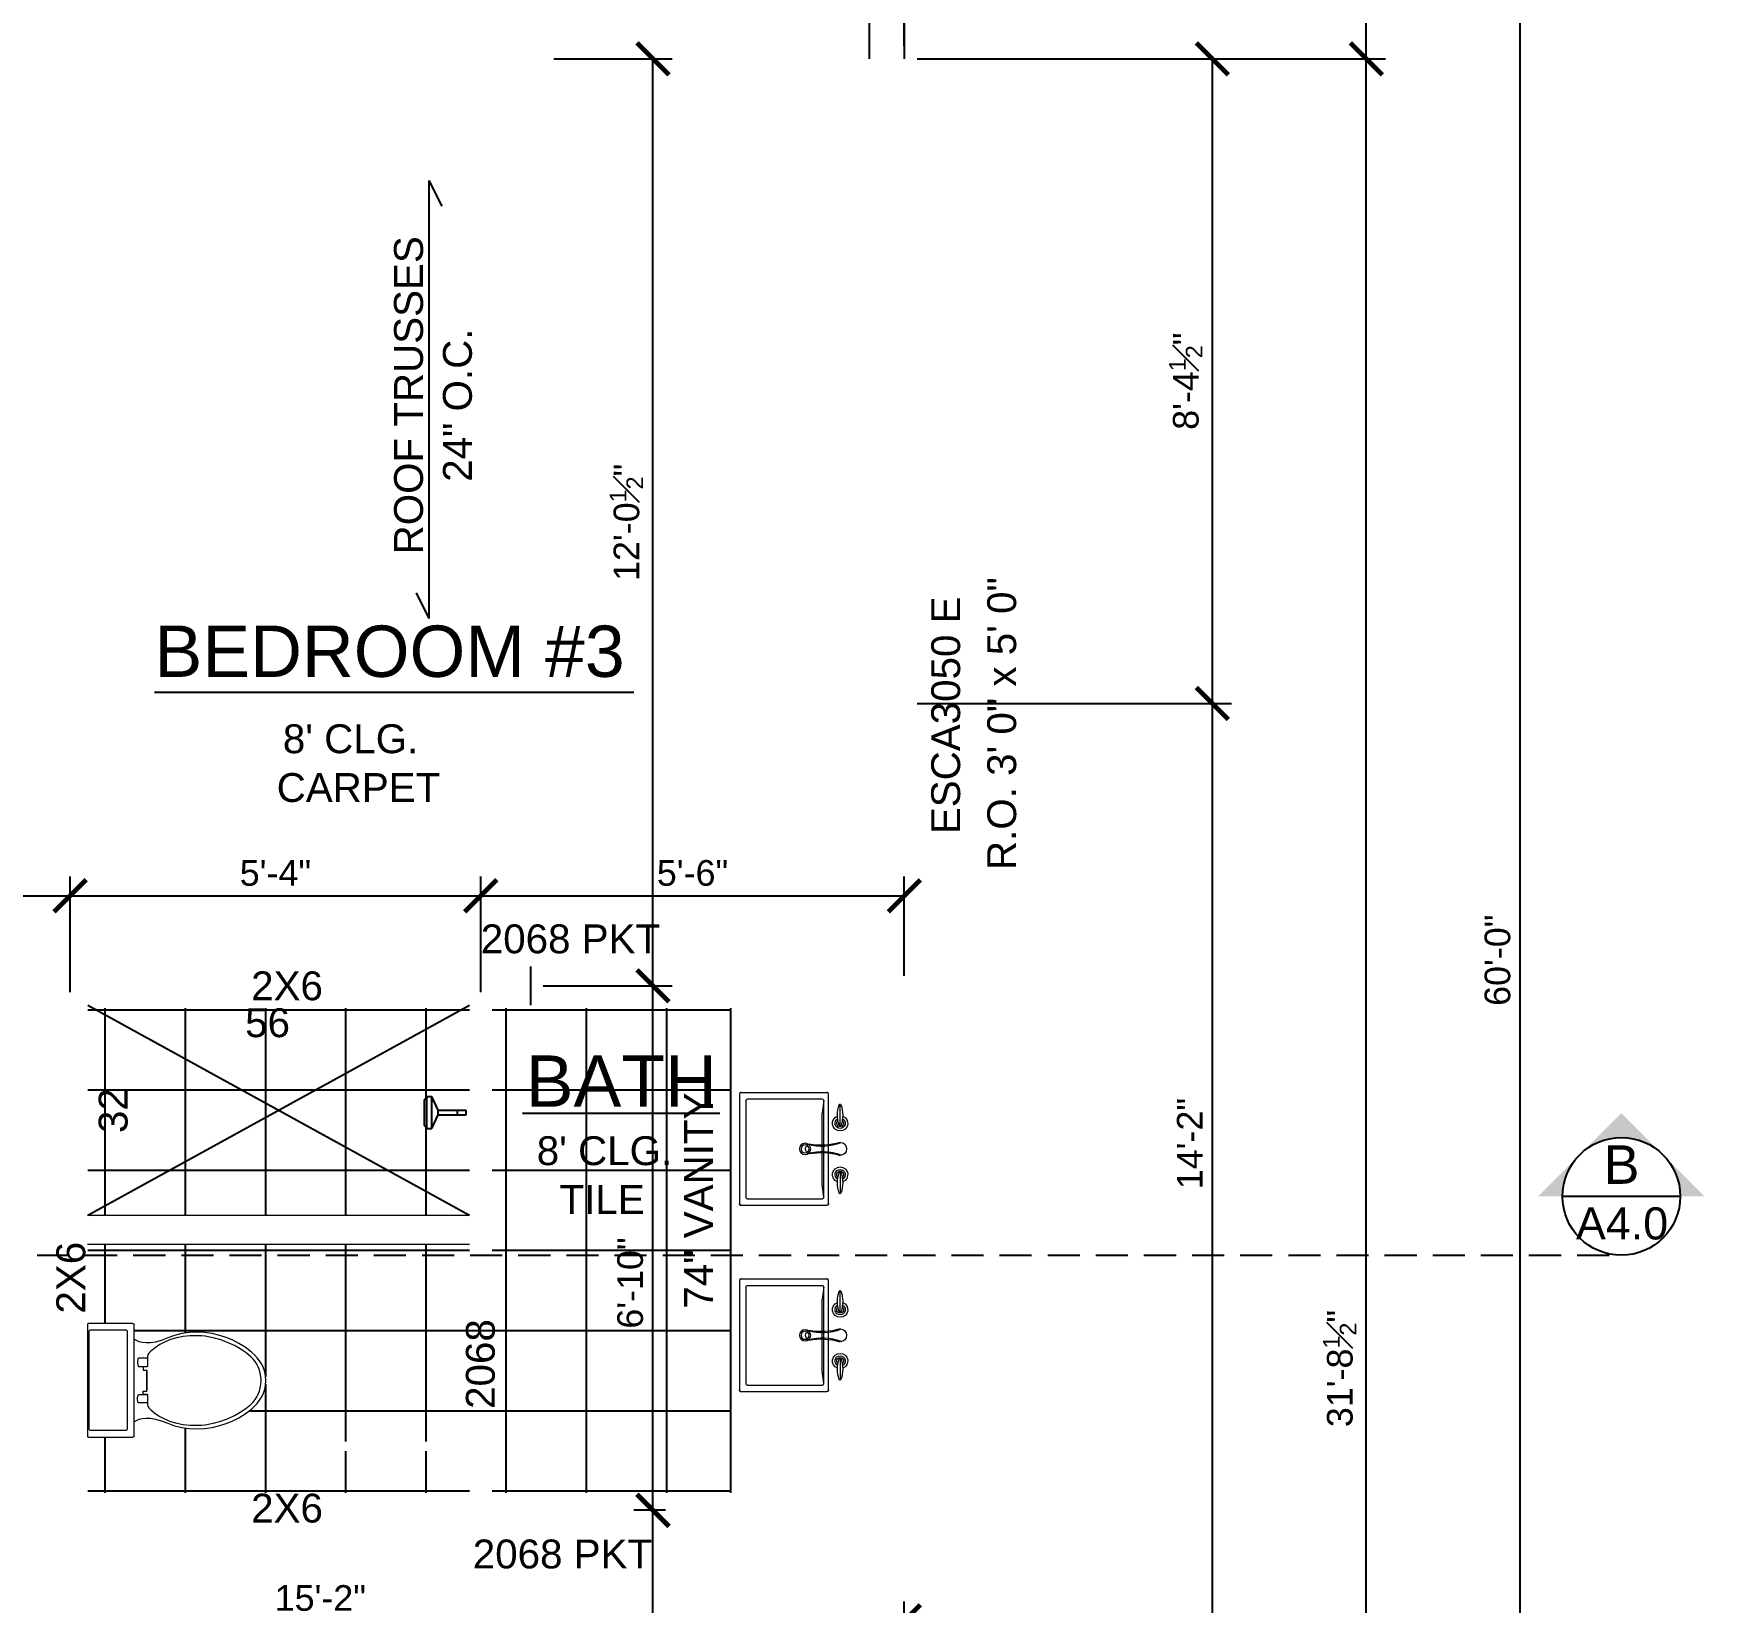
# Model space of a CAD drawing. Header units: inches. Extents: x -28708 to -16583, y 64755 to 66587.
# Drawn here: x -22506.9 to -22246.5, y 65920.1 to 66164.7 of the extents above; entities that cross this region are included whole.
import ezdxf

# ---------------------------------------------------------------- set-up
doc = ezdxf.new("R2010")
doc.units = ezdxf.units.IN
doc.header["$LTSCALE"] = 20
doc.header["$MEASUREMENT"] = 0
doc.linetypes.add('HIDDEN', pattern=[0.375, 0.25, -0.125])
doc.linetypes.add('Solid', pattern=[0])
for name, color, linetype in [('CALLOUTS', 4, 'Continuous'), ('COUNTER TOPS', 2, 'Continuous'), ('DIM', 2, 'Continuous'), ('HATCH', 9, 'Continuous'), ('TEXT', 3, 'Continuous'), ('WALL', 5, 'Continuous')]:
    doc.layers.add(name, color=color, linetype=linetype)
doc.layers.add('FIXTURES_ INTERIOR', color=1, linetype='Continuous', lineweight=5)
doc.layers.add('SPSYMBOLS', color=7, linetype='Continuous', lineweight=0)
doc.styles.add('0.25 INCH', font='arial.ttf', dxfattribs={"height": 4})
doc.styles.add('Arial', font='arial.ttf')
doc.dimstyles.new('0.25 INCH', dxfattribs={"dimtxt": 4, "dimasz": 5, "dimexe": 3, "dimexo": 2, "dimgap": 1.5, "dimtad": 1, "dimdec": 3, "dimzin": 3, "dimdsep": 46, "dimlunit": 4, "dimtxsty": '0.25 INCH', "dimblk": 'ARCHTICK', "dimcen": 0.09, "dimclrd": 95, "dimclre": 8, "dimclrt": 30, "dimadec": 0, "dimazin": 0, "dimtfac": 0.65, "dimtdec": 3, "dimtofl": 0, "dimtmove": 2, "dimatfit": 3, "dimfxl": 0.18, "dimfrac": 1, "dimtolj": 1, "dimtzin": 0, "dimlwd": -1, "dimlwe": -1, "dimarcsym": 0})

# ---------------------------------------------------------------- blocks, each defined once
blk = doc.blocks.new('SP14')
at = {"layer": 'FIXTURES_ INTERIOR', "linetype": 'Solid'}
for p, q in [((-5.24, 25.29), (-4.49, 26.26)), ((-4.49, 26.26), (-4.07, 26.72)), ((-4.42, 25.4), (-3.77, 26.17)), ((-4.07, 26.72), (-3.61, 27.14)), ((-3.77, 26.17), (-3.4, 26.51)), ((-3.61, 27.14), (-3.12, 27.53)), ((-3.4, 26.51), (-3.02, 26.82)), ((-3.12, 27.53), (-2.59, 27.86)), ((-3.02, 26.82), (-2.61, 27.09)), ((-2.61, 27.09), (-2.16, 27.32)), ((-2.59, 27.86), (-2.02, 28.13)), ((-2.16, 27.32), (-1.69, 27.51)), ((-2.02, 28.13), (-1.42, 28.34)), ((-1.69, 27.51), (-1.19, 27.64)), ((-1.42, 28.34), (-0.77, 28.47)), ((-1.19, 27.64), (-0.66, 27.73)), ((-0.77, 28.47), (-0.09, 28.51)), ((-0.66, 27.73), (-0.09, 27.76)), ((-0.09, 28.51), (-0.01, 28.51)), ((-0.09, 27.76), (-0.01, 27.76)), ((-0.01, 28.51), (0.67, 28.47)), ((-0.01, 27.76), (0.56, 27.73)), ((0.56, 27.73), (1.09, 27.64)), ((0.67, 28.47), (1.31, 28.34)), ((1.09, 27.64), (1.59, 27.51)), ((1.31, 28.34), (1.92, 28.13)), ((1.59, 27.51), (2.06, 27.32)), ((1.92, 28.13), (2.49, 27.86)), ((2.06, 27.32), (2.5, 27.09)), ((2.49, 27.86), (3.02, 27.53)), ((2.5, 27.09), (2.91, 26.82)), ((2.91, 26.82), (3.3, 26.51)), ((3.02, 27.53), (3.51, 27.14)), ((3.3, 26.51), (3.66, 26.17)), ((3.51, 27.14), (3.97, 26.72)), ((3.66, 26.17), (4.32, 25.4)), ((3.97, 26.72), (4.39, 26.26)), ((4.39, 26.26), (5.13, 25.29)), ((-6.33, 23.34), (-5.85, 24.29)), ((-5.95, 22.63), (-5.5, 23.6)), ((-5.85, 24.29), (-5.24, 25.29)), ((-5.5, 23.6), (-4.99, 24.53)), ((-4.99, 24.53), (-4.42, 25.4)), ((4.32, 25.4), (4.89, 24.53)), ((4.89, 24.53), (5.4, 23.6)), ((5.13, 25.29), (5.74, 24.29)), ((5.4, 23.6), (5.85, 22.63)), ((5.74, 24.29), (6.23, 23.34)), ((-7.36, 20.16), (-7.08, 21.35)), ((-7.08, 21.35), (-6.7, 22.5)), ((-6.72, 20.29), (-6.38, 21.5)), ((-6.7, 22.5), (-6.33, 23.34)), ((-6.38, 21.5), (-5.95, 22.63)), ((5.85, 22.63), (6.28, 21.5)), ((6.23, 23.34), (6.59, 22.5)), ((6.28, 21.5), (6.61, 20.29)), ((6.59, 22.5), (6.98, 21.35)), ((6.98, 21.35), (7.26, 20.16)), ((-7.59, 17.75), (-7.53, 18.95)), ((-7.53, 18.95), (-7.36, 20.16)), ((-7.02, 17.93), (-7, 18.48)), ((-7, 18.48), (-6.94, 19.07)), ((-6.94, 19.07), (-6.72, 20.29)), ((6.61, 20.29), (6.84, 19.07)), ((6.84, 19.07), (6.9, 18.48)), ((6.9, 18.48), (6.92, 17.93)), ((7.26, 20.16), (7.42, 18.95)), ((7.42, 18.95), (7.48, 17.75)), ((-7.53, 16.56), (-7.59, 17.75)), ((-7.37, 15.4), (-7.53, 16.56)), ((-7.02, 16.74), (-7.02, 17.93)), ((-6.91, 15.64), (-7.02, 16.74)), ((-6.72, 14.62), (-6.91, 15.64)), ((6.81, 15.64), (6.61, 14.62)), ((6.91, 16.74), (6.81, 15.64)), ((6.92, 17.93), (6.91, 16.74)), ((7.43, 16.56), (7.27, 15.4)), ((7.48, 17.75), (7.43, 16.56)), ((-7.1, 14.29), (-7.37, 15.4)), ((-6.71, 13.25), (-7.1, 14.29)), ((-6.44, 13.67), (-6.72, 14.62)), ((-6.31, 12.21), (-6.71, 13.25)), ((-6.08, 12.8), (-6.44, 13.67)), ((6.33, 13.67), (5.98, 12.8)), ((6.61, 13.25), (6.2, 12.21)), ((6.61, 14.62), (6.33, 13.67)), ((6.99, 14.29), (6.61, 13.25)), ((7.27, 15.4), (6.99, 14.29)), ((-6.05, 11.3), (-6.31, 12.21)), ((-5.66, 12), (-6.08, 12.8)), ((-5.93, 10.52), (-6.05, 11.3)), ((-5.9, 9.84), (-5.93, 10.52)), ((-5.17, 11.27), (-5.66, 12)), ((-4.63, 10.6), (-5.17, 11.27)), ((-4.31, 10.29), (-4.63, 10.6)), ((4.53, 10.6), (4.21, 10.29)), ((5.07, 11.27), (4.53, 10.6)), ((5.56, 12), (5.07, 11.27)), ((5.98, 12.8), (5.56, 12)), ((5.82, 10.52), (5.8, 9.84)), ((5.95, 11.3), (5.82, 10.52)), ((6.2, 12.21), (5.95, 11.3)), ((-8.8, 7.95), (-8.86, 7.79)), ((-8.7, 8), (-8.8, 7.95)), ((-8.7, 8), (8.7, 8)), ((-6.44, 8.06), (-6.09, 8.78)), ((-6.09, 8.78), (-5.97, 9.27)), ((-5.97, 9.27), (-5.9, 9.84)), ((-4.06, 10.13), (-4.31, 10.29)), ((-3.82, 10.05), (-4.06, 10.13)), ((-2.33, 10.05), (-3.82, 10.05)), ((-3.52, 9.99), (-3.52, 8.65)), ((-3.52, 8.65), (-3.42, 8.58)), ((-3.42, 8.58), (-3.27, 8.54)), ((-3.27, 8.54), (-3.09, 8.51)), ((-3.09, 8.51), (-2.9, 8.5)), ((-2.9, 8.5), (-2.7, 8.51)), ((-2.7, 8.51), (-2.52, 8.55)), ((-2.52, 8.55), (-2.36, 8.6)), ((-2.36, 8.6), (-2.25, 8.68)), ((-2.19, 9.98), (-2.33, 10.05)), ((-2.25, 8.68), (-2.25, 9.98)), ((-2.19, 9.45), (-2.19, 9.98)), ((-2.17, 9.4), (-1.69, 9.4)), ((-1.69, 9.4), (-1.69, 9.94)), ((-1.69, 9.94), (1.42, 9.94)), ((1.59, 9.94), (-1.53, 9.94)), ((1.59, 9.4), (1.59, 9.94)), ((2.07, 9.4), (1.59, 9.4)), ((2.22, 10.05), (2.08, 9.98)), ((2.08, 9.98), (2.08, 9.45)), ((2.14, 8.68), (2.14, 9.98)), ((2.26, 8.6), (2.14, 8.68)), ((3.72, 10.05), (2.22, 10.05)), ((2.41, 8.55), (2.26, 8.6)), ((2.6, 8.51), (2.41, 8.55)), ((2.79, 8.5), (2.6, 8.51)), ((2.99, 8.51), (2.79, 8.5)), ((3.16, 8.54), (2.99, 8.51)), ((3.31, 8.58), (3.16, 8.54)), ((3.42, 8.65), (3.31, 8.58)), ((3.42, 9.99), (3.42, 8.65)), ((3.95, 10.13), (3.72, 10.05)), ((4.21, 10.29), (3.95, 10.13)), ((5.8, 9.84), (5.86, 9.27)), ((5.86, 9.27), (5.99, 8.78)), ((5.99, 8.78), (6.33, 8.06)), ((8.8, 7.95), (8.7, 8)), ((8.86, 7.79), (8.8, 7.95)), ((-8.86, 0.86), (-8.86, 7.79)), ((-7.78, 6.79), (-7.61, 6.96)), ((-7.78, 1.08), (-7.78, 6.79)), ((-7.61, 6.96), (7.62, 6.96)), ((7.62, 6.96), (7.79, 6.79)), ((7.79, 6.79), (7.79, 1.08)), ((8.86, 7.79), (8.86, 0.75)), ((-8.86, 0.86), (-8.86, 0.75)), ((-8.86, 0.75), (-8.75, 0.75)), ((-8.75, 0.75), (8.75, 0.75)), ((-7.61, 0.91), (-7.78, 1.08)), ((7.62, 0.91), (-7.61, 0.91)), ((7.79, 1.08), (7.62, 0.91)), ((8.86, 0.75), (8.75, 0.75))]:
    blk.add_line(p, q, dxfattribs=at)
blk = doc.blocks.new('SP13')
at = {"layer": 'FIXTURES_ INTERIOR', "linetype": 'Solid'}
for p, q in [((-8.76, 18.24), (-8.75, 18.25)), ((-8.76, 18.22), (-8.76, 18.24)), ((-8.75, 18.25), (-8.74, 18.26)), ((-8.74, 18.28), (-8.73, 18.29)), ((-8.74, 18.26), (-8.74, 18.28)), ((-8.73, 18.29), (-8.72, 18.3)), ((-8.72, 18.3), (-8.71, 18.31)), ((-8.71, 18.31), (-8.7, 18.32)), ((-8.7, 18.32), (-8.68, 18.33)), ((-8.68, 18.33), (-8.67, 18.34)), ((-8.67, 18.34), (-8.66, 18.34)), ((-8.66, 18.34), (-8.65, 18.35)), ((-8.65, 18.35), (-8.63, 18.36)), ((-8.63, 18.36), (-8.62, 18.36)), ((-8.62, 18.36), (-8.61, 18.37)), ((-8.61, 18.37), (-8.59, 18.37)), ((-8.59, 18.37), (-8.58, 18.37)), ((-8.58, 18.37), (-8.56, 18.38)), ((-8.56, 18.38), (-8.55, 18.38)), ((-8.55, 18.38), (-8.54, 18.38)), ((-8.54, 18.38), (8.54, 18.38)), ((8.52, 18.37), (8.52, 18.37)), ((8.52, 18.37), (8.53, 18.37)), ((8.53, 18.37), (8.53, 18.37)), ((8.53, 18.37), (8.55, 18.37)), ((8.55, 18.38), (8.54, 18.38)), ((8.56, 18.38), (8.55, 18.38)), ((8.55, 18.37), (8.56, 18.37)), ((8.58, 18.37), (8.56, 18.38)), ((8.56, 18.37), (8.58, 18.36)), ((8.59, 18.37), (8.58, 18.37)), ((8.58, 18.36), (8.59, 18.36)), ((8.61, 18.37), (8.59, 18.37)), ((8.59, 18.36), (8.6, 18.36)), ((8.6, 18.36), (8.62, 18.35)), ((8.62, 18.36), (8.61, 18.37)), ((8.63, 18.36), (8.62, 18.36)), ((8.62, 18.35), (8.63, 18.35)), ((8.65, 18.35), (8.63, 18.36)), ((8.63, 18.35), (8.64, 18.34)), ((8.64, 18.34), (8.66, 18.33)), ((8.66, 18.34), (8.65, 18.35)), ((8.67, 18.34), (8.66, 18.34)), ((8.66, 18.33), (8.67, 18.33)), ((8.68, 18.33), (8.67, 18.34)), ((8.67, 18.33), (8.68, 18.32)), ((8.7, 18.32), (8.68, 18.33)), ((8.68, 18.32), (8.69, 18.31)), ((8.69, 18.31), (8.7, 18.3)), ((8.71, 18.31), (8.7, 18.32)), ((8.7, 18.3), (8.71, 18.29)), ((8.72, 18.3), (8.71, 18.31)), ((8.71, 18.29), (8.72, 18.28)), ((8.73, 18.29), (8.72, 18.3)), ((8.72, 18.28), (8.73, 18.27)), ((8.74, 18.28), (8.73, 18.29)), ((8.73, 18.27), (8.74, 18.26)), ((8.74, 18.26), (8.74, 18.28)), ((8.75, 18.25), (8.74, 18.26)), ((8.74, 18.26), (8.75, 18.25)), ((8.76, 18.24), (8.75, 18.25)), ((8.75, 18.25), (8.76, 18.23)), ((8.77, 18.22), (8.76, 18.24)), ((8.76, 18.23), (8.76, 18.22)), ((-8.78, 18.18), (-8.77, 18.2)), ((-8.78, 18.17), (-8.78, 18.18)), ((-8.78, 18.15), (-8.78, 18.17)), ((-8.78, 18.14), (-8.78, 18.15)), ((-8.78, 18.12), (-8.78, 18.14)), ((-8.78, 18.12), (-8.78, 4.75)), ((-8.77, 18.21), (-8.76, 18.22)), ((-8.77, 18.2), (-8.77, 18.21)), ((-7.78, 17.13), (-7.78, 5.5)), ((-7.53, 17.38), (7.53, 17.38)), ((7.78, 17.13), (7.78, 5.5)), ((8.76, 18.22), (8.77, 18.21)), ((8.77, 18.21), (8.77, 18.22)), ((8.77, 18.2), (8.77, 18.21)), ((8.77, 18.21), (8.77, 18.19)), ((8.78, 18.18), (8.77, 18.2)), ((8.77, 18.19), (8.78, 18.18)), ((8.78, 18.17), (8.78, 18.18)), ((8.78, 18.18), (8.78, 18.16)), ((8.78, 18.15), (8.78, 18.17)), ((8.78, 18.16), (8.78, 18.15)), ((8.78, 18.14), (8.78, 18.15)), ((8.78, 18.15), (8.78, 18.13)), ((8.78, 18.12), (8.78, 18.14)), ((8.78, 18.13), (8.78, 18.12)), ((8.78, 18.12), (8.78, 4.75)), ((-7.53, 5.25), (-5.56, 5.5)), ((7.53, 5.25), (-7.53, 5.25)), ((5.56, 5.5), (-5.56, 5.5)), ((7.53, 5.25), (5.56, 5.5)), ((-8.78, 4.74), (-8.78, 4.75)), ((-8.78, 4.72), (-8.78, 4.74)), ((-8.78, 4.71), (-8.78, 4.72)), ((-8.78, 4.69), (-8.78, 4.71)), ((-8.77, 4.68), (-8.78, 4.69)), ((-8.77, 4.67), (-8.77, 4.68)), ((-8.76, 4.65), (-8.77, 4.67)), ((-8.76, 4.64), (-8.76, 4.65)), ((-8.75, 4.63), (-8.76, 4.64)), ((-8.74, 4.61), (-8.75, 4.63)), ((-8.74, 4.6), (-8.74, 4.61)), ((-8.73, 4.59), (-8.74, 4.6)), ((-8.72, 4.58), (-8.73, 4.59)), ((-8.71, 4.57), (-8.72, 4.58)), ((-8.7, 4.56), (-8.71, 4.57)), ((-8.68, 4.55), (-8.7, 4.56)), ((-8.67, 4.54), (-8.68, 4.55)), ((-8.66, 4.53), (-8.67, 4.54)), ((-8.65, 4.53), (-8.66, 4.53)), ((-8.63, 4.52), (-8.65, 4.53)), ((-8.62, 4.51), (-8.63, 4.52)), ((-8.61, 4.51), (-8.62, 4.51)), ((-8.59, 4.51), (-8.61, 4.51)), ((-8.58, 4.5), (-8.59, 4.51)), ((-8.56, 4.5), (-8.58, 4.5)), ((-8.55, 4.5), (-8.56, 4.5)), ((-8.54, 4.5), (-8.55, 4.5)), ((8.54, 4.5), (-8.54, 4.5)), ((-3.61, 2.69), (-6.97, 2.69)), ((-4, 3.22), (-4, 3.22)), ((3.61, 2.69), (6.97, 2.69)), ((4, 3.22), (4, 3.22)), ((8.54, 4.5), (8.55, 4.5)), ((8.55, 4.5), (8.56, 4.5)), ((8.56, 4.5), (8.58, 4.5)), ((8.58, 4.5), (8.59, 4.51)), ((8.59, 4.51), (8.61, 4.51)), ((8.61, 4.51), (8.62, 4.51)), ((8.62, 4.51), (8.63, 4.52)), ((8.63, 4.52), (8.65, 4.53)), ((8.65, 4.53), (8.66, 4.53)), ((8.66, 4.53), (8.67, 4.54)), ((8.67, 4.54), (8.68, 4.55)), ((8.68, 4.55), (8.7, 4.56)), ((8.7, 4.56), (8.71, 4.57)), ((8.71, 4.57), (8.72, 4.58)), ((8.72, 4.58), (8.73, 4.59)), ((8.73, 4.59), (8.74, 4.6)), ((8.74, 4.61), (8.75, 4.63)), ((8.74, 4.6), (8.74, 4.61)), ((8.75, 4.63), (8.76, 4.64)), ((8.76, 4.64), (8.77, 4.65)), ((8.77, 4.68), (8.78, 4.69)), ((8.77, 4.67), (8.77, 4.68)), ((8.77, 4.65), (8.77, 4.67)), ((8.78, 4.74), (8.78, 4.75)), ((8.78, 4.72), (8.78, 4.74)), ((8.78, 4.71), (8.78, 4.72)), ((8.78, 4.69), (8.78, 4.71))]:
    blk.add_line(p, q, dxfattribs=at)
for radius in [0.875, 0.625]:
    blk.add_circle((0, 8.15), radius, dxfattribs=at)
for centre, radius, start, end in [((-7.53, 17.13), 0.25, 89.9436, 180.0564), ((7.53, 17.13), 0.25, 359.9436, 90.0564), ((0, 7.33), 0.767, 14.9054, 165.0769), ((-7.53, 5.5), 0.25, 179.9436, 270.0564), ((-10.87, 5.66), 10.3, 343.2806, 10.4515), ((-8.41, 5.51), 8.02, 338.7895, 15.6081), ((8.41, 5.51), 8.02, 164.3914, 201.2112), ((10.87, 5.66), 10.3, 169.5589, 196.7105), ((7.53, 5.5), 0.25, 269.9436, 0.0564), ((-6.85, 2.69), 0.128, 106.247, 253.753), ((-5.25, -1.8), 4.9, 71.3312, 109.4396), ((-4, 2.69), 1.19, 199.5879, 160.4232), ((-3.8, 2.69), 0.183, 307.4414, 52.5586), ((0, 2.69), 1.01, 180.028, 0.014), ((4, 2.69), 1.19, 19.5768, 340.4121), ((3.8, 2.69), 0.183, 127.4414, 232.5586), ((5.25, -1.8), 4.9, 70.5577, 108.6661), ((6.85, 2.69), 0.128, 286.247, 73.753), ((-5.25, 7.19), 4.9, 250.5604, 288.6688), ((5.25, 7.19), 4.9, 251.3339, 289.4423)]:
    blk.add_arc(centre, radius, start, end, dxfattribs=at)
at = {"layer": 'FIXTURES_ INTERIOR', "linetype": 'Solid', "ltscale": 0.5}
for centre, radius, start, end in [((-4, 2.69), 0.8, 207.8029, 152.2127), ((-4, 2.69), 0.531, 219.1828, 140.8172), ((4, 2.69), 0.8, 27.7873, 332.1971), ((4, 2.69), 0.531, 39.1828, 320.8172)]:
    blk.add_arc(centre, radius, start, end, dxfattribs=at)
blk = doc.blocks.new('A$C5DA93D8B')
at = {"layer": 'SPSYMBOLS', "color": 7, "linetype": 'Solid', "xscale": -1, "rotation": 270}
blk.add_blockref('SP13', (0.25, 20.88), dxfattribs=at)
blk = doc.blocks.new('_ArchTick')
at = {"color": 0, "linetype": 'ByBlock', "const_width": 0.15}
blk.add_lwpolyline([(-0.5, -0.5), (0.5, 0.5)], dxfattribs=at)
blk = doc.blocks.new('*D447')
at = {"layer": 'DEFPOINTS', "color": 0, "linetype": 'ByBlock', "lineweight": -2, "transparency": 16777216}
for p in [(-22521.23, 66194.26), (-22521.23, 66160.72), (-22371.23, 66160.72)]:
    blk.add_point(p, dxfattribs=at)
at = {"layer": 'DIM', "color": 8, "transparency": 16777216}
for p, q in [((-22521.23, 66162.72), (-22521.23, 66197.26)), ((-22371.23, 66162.72), (-22371.23, 66197.26))]:
    blk.add_line(p, q, dxfattribs=at)
at = {"layer": 'DIM', "color": 95, "transparency": 16777216}
blk.add_line((-22371.23, 66194.26), (-22521.23, 66194.26), dxfattribs=at)
at = {"layer": 'DIM', "color": 95, "linetype": 'ByBlock', "transparency": 16777216, "xscale": 5, "yscale": 5, "zscale": 5, "rotation": 180}
blk.add_blockref('_ArchTick', (-22521.23, 66194.26), dxfattribs=at)
at = {"layer": 'DIM', "color": 95, "linetype": 'ByBlock', "transparency": 16777216, "xscale": 5, "yscale": 5, "zscale": 5}
blk.add_blockref('_ArchTick', (-22371.23, 66194.26), dxfattribs=at)
at = {"layer": 'DIM', "color": 30, "linetype": 'ByBlock', "lineweight": -2, "transparency": 16777216, "insert": (-22446.23, 66197.81), "char_height": 4, "attachment_point": 5, "style": 'Arial'}
blk.add_mtext('\\A1;12\'-6"', dxfattribs=at)
blk = doc.blocks.new('*D465')
at = {"layer": 'DEFPOINTS', "color": 0, "linetype": 'ByBlock', "lineweight": -2, "transparency": 16777216}
for p in [(-22371.23, 66160.72), (-22371.23, 66060.23), (-22323.23, 66060.23)]:
    blk.add_point(p, dxfattribs=at)
at = {"layer": 'DIM', "color": 8, "transparency": 16777216}
for p, q in [((-22369.23, 66160.72), (-22320.23, 66160.72)), ((-22369.23, 66060.23), (-22320.23, 66060.23))]:
    blk.add_line(p, q, dxfattribs=at)
at = {"layer": 'DIM', "color": 95, "transparency": 16777216}
blk.add_line((-22323.23, 66160.72), (-22323.23, 66060.23), dxfattribs=at)
at = {"layer": 'DIM', "color": 95, "linetype": 'ByBlock', "transparency": 16777216, "xscale": 5, "yscale": 5, "zscale": 5}
for p, rotation in [((-22323.23, 66160.72), 90), ((-22323.23, 66060.23), 270)]:
    blk.add_blockref('_ArchTick', p, dxfattribs=dict(at, rotation=rotation))
at = {"layer": 'DIM', "color": 30, "linetype": 'ByBlock', "lineweight": -2, "transparency": 16777216, "insert": (-22327.37, 66110.47), "char_height": 4, "attachment_point": 5, "rotation": 90, "style": 'Arial'}
blk.add_mtext('\\A1;8\'-4{\\H0.65x;\\S1#2;}"', dxfattribs=at)
blk = doc.blocks.new('*D466')
at = {"layer": 'DEFPOINTS', "color": 0, "linetype": 'ByBlock', "lineweight": -2, "transparency": 16777216}
for p in [(-22371.23, 66060.23), (-22371.23, 65890.23), (-22323.23, 65890.23)]:
    blk.add_point(p, dxfattribs=at)
at = {"layer": 'DIM', "color": 8, "transparency": 16777216}
for p, q in [((-22369.23, 66060.23), (-22320.23, 66060.23)), ((-22369.23, 65890.23), (-22320.23, 65890.23))]:
    blk.add_line(p, q, dxfattribs=at)
at = {"layer": 'DIM', "color": 95, "transparency": 16777216}
blk.add_line((-22323.23, 66060.23), (-22323.23, 65890.23), dxfattribs=at)
at = {"layer": 'DIM', "color": 95, "linetype": 'ByBlock', "transparency": 16777216, "xscale": 5, "yscale": 5, "zscale": 5}
for p, rotation in [((-22323.23, 66060.23), 90), ((-22323.23, 65890.23), 270)]:
    blk.add_blockref('_ArchTick', p, dxfattribs=dict(at, rotation=rotation))
at = {"layer": 'DIM', "color": 30, "linetype": 'ByBlock', "lineweight": -2, "transparency": 16777216, "insert": (-22326.74, 65991.64), "char_height": 4, "attachment_point": 5, "rotation": 90, "style": 'Arial'}
blk.add_mtext('\\A1;14\'-2"', dxfattribs=at)
blk = doc.blocks.new('*D468')
at = {"layer": 'DEFPOINTS', "color": 0, "linetype": 'ByBlock', "lineweight": -2, "transparency": 16777216}
for p in [(-22371.23, 66160.72), (-22299.23, 66160.72), (-22371.23, 65780.23)]:
    blk.add_point(p, dxfattribs=at)
at = {"layer": 'DIM', "color": 8, "transparency": 16777216}
for p, q in [((-22369.23, 66160.72), (-22296.23, 66160.72)), ((-22369.23, 65780.23), (-22296.23, 65780.23))]:
    blk.add_line(p, q, dxfattribs=at)
at = {"layer": 'DIM', "color": 95, "transparency": 16777216}
blk.add_line((-22299.23, 65780.23), (-22299.23, 66160.72), dxfattribs=at)
at = {"layer": 'DIM', "color": 95, "linetype": 'ByBlock', "transparency": 16777216, "xscale": 5, "yscale": 5, "zscale": 5}
for p, rotation in [((-22299.23, 66160.72), 90), ((-22299.23, 65780.23), 270)]:
    blk.add_blockref('_ArchTick', p, dxfattribs=dict(at, rotation=rotation))
at = {"layer": 'DIM', "color": 30, "linetype": 'ByBlock', "lineweight": -2, "transparency": 16777216, "insert": (-22303.37, 65956.58), "char_height": 4, "attachment_point": 5, "rotation": 90, "style": 'Arial'}
blk.add_mtext('\\A1;31\'-8{\\H0.65x;\\S1#2;}"', dxfattribs=at)
blk = doc.blocks.new('*D469')
at = {"layer": 'DEFPOINTS', "color": 0, "linetype": 'ByBlock', "lineweight": -2, "transparency": 16777216}
for p in [(-22371.23, 66380.22), (-22299.23, 66380.22), (-22371.23, 66160.72)]:
    blk.add_point(p, dxfattribs=at)
at = {"layer": 'DIM', "color": 8, "transparency": 16777216}
for p, q in [((-22369.23, 66380.22), (-22296.23, 66380.22)), ((-22369.23, 66160.72), (-22296.23, 66160.72))]:
    blk.add_line(p, q, dxfattribs=at)
at = {"layer": 'DIM', "color": 95, "transparency": 16777216}
blk.add_line((-22299.23, 66160.72), (-22299.23, 66380.22), dxfattribs=at)
at = {"layer": 'DIM', "color": 95, "linetype": 'ByBlock', "transparency": 16777216, "xscale": 5, "yscale": 5, "zscale": 5}
for p, rotation in [((-22299.23, 66380.22), 90), ((-22299.23, 66160.72), 270)]:
    blk.add_blockref('_ArchTick', p, dxfattribs=dict(at, rotation=rotation))
at = {"layer": 'DIM', "color": 30, "linetype": 'ByBlock', "lineweight": -2, "transparency": 16777216, "insert": (-22303.37, 66270.47), "char_height": 4, "attachment_point": 5, "rotation": 90, "style": 'Arial'}
blk.add_mtext('\\A1;18\'-3{\\H0.65x;\\S1#2;}"', dxfattribs=at)
blk = doc.blocks.new('*D471')
at = {"layer": 'DEFPOINTS', "color": 0, "linetype": 'ByBlock', "lineweight": -2, "transparency": 16777216}
for p in [(-22371.23, 66380.22), (-22275.23, 66380.22), (-22707.24, 65660.22)]:
    blk.add_point(p, dxfattribs=at)
at = {"layer": 'DIM', "color": 8, "transparency": 16777216}
for p, q in [((-22369.23, 66380.22), (-22272.23, 66380.22)), ((-22705.24, 65660.22), (-22272.23, 65660.22))]:
    blk.add_line(p, q, dxfattribs=at)
at = {"layer": 'DIM', "color": 95, "transparency": 16777216}
blk.add_line((-22275.23, 65660.22), (-22275.23, 66380.22), dxfattribs=at)
at = {"layer": 'DIM', "color": 95, "linetype": 'ByBlock', "transparency": 16777216, "xscale": 5, "yscale": 5, "zscale": 5}
for p, rotation in [((-22275.23, 66380.22), 90), ((-22275.23, 65660.22), 270)]:
    blk.add_blockref('_ArchTick', p, dxfattribs=dict(at, rotation=rotation))
at = {"layer": 'DIM', "color": 30, "linetype": 'ByBlock', "lineweight": -2, "transparency": 16777216, "insert": (-22278.77, 66020.22), "char_height": 4, "attachment_point": 5, "rotation": 90, "style": 'Arial'}
blk.add_mtext('\\A1;60\'-0"', dxfattribs=at)
blk = doc.blocks.new('*D544')
at = {"layer": 'DEFPOINTS', "color": 0, "linetype": 'ByBlock', "lineweight": -2, "transparency": 16777216}
for p in [(-22501.23, 66030.26), (-22584.23, 66025.07), (-22501.23, 66013.22)]:
    blk.add_point(p, dxfattribs=at)
at = {"layer": 'DIM', "color": 8, "transparency": 16777216}
for p, q in [((-22584.23, 66027.07), (-22584.23, 66033.26)), ((-22501.23, 66015.22), (-22501.23, 66033.26))]:
    blk.add_line(p, q, dxfattribs=at)
at = {"layer": 'DIM', "color": 95, "transparency": 16777216}
blk.add_line((-22584.23, 66030.26), (-22501.23, 66030.26), dxfattribs=at)
at = {"layer": 'DIM', "color": 95, "linetype": 'ByBlock', "transparency": 16777216, "xscale": 5, "yscale": 5, "zscale": 5, "rotation": 180}
blk.add_blockref('_ArchTick', (-22584.23, 66030.26), dxfattribs=at)
at = {"layer": 'DIM', "color": 95, "linetype": 'ByBlock', "transparency": 16777216, "xscale": 5, "yscale": 5, "zscale": 5}
blk.add_blockref('_ArchTick', (-22501.23, 66030.26), dxfattribs=at)
at = {"layer": 'DIM', "color": 30, "linetype": 'ByBlock', "lineweight": -2, "transparency": 16777216, "insert": (-22523.68, 66033.8), "char_height": 4, "attachment_point": 5, "style": '0.25 INCH'}
blk.add_mtext('\\A1;6\'-11"', dxfattribs=at)
blk = doc.blocks.new('*D545')
at = {"layer": 'DEFPOINTS', "color": 0, "linetype": 'ByBlock', "lineweight": -2, "transparency": 16777216}
for p in [(-22437.23, 66030.26), (-22501.23, 66013.22), (-22437.23, 66013.22)]:
    blk.add_point(p, dxfattribs=at)
at = {"layer": 'DIM', "color": 8, "transparency": 16777216}
for p, q in [((-22501.23, 66015.22), (-22501.23, 66033.26)), ((-22437.23, 66015.22), (-22437.23, 66033.26))]:
    blk.add_line(p, q, dxfattribs=at)
at = {"layer": 'DIM', "color": 95, "transparency": 16777216}
blk.add_line((-22501.23, 66030.26), (-22437.23, 66030.26), dxfattribs=at)
at = {"layer": 'DIM', "color": 95, "linetype": 'ByBlock', "transparency": 16777216, "xscale": 5, "yscale": 5, "zscale": 5, "rotation": 180}
blk.add_blockref('_ArchTick', (-22501.23, 66030.26), dxfattribs=at)
at = {"layer": 'DIM', "color": 95, "linetype": 'ByBlock', "transparency": 16777216, "xscale": 5, "yscale": 5, "zscale": 5}
blk.add_blockref('_ArchTick', (-22437.23, 66030.26), dxfattribs=at)
at = {"layer": 'DIM', "color": 30, "linetype": 'ByBlock', "lineweight": -2, "transparency": 16777216, "insert": (-22469.23, 66033.79), "char_height": 4, "attachment_point": 5, "style": '0.25 INCH'}
blk.add_mtext('\\A1;5\'-4"', dxfattribs=at)
blk = doc.blocks.new('*D546')
at = {"layer": 'DEFPOINTS', "color": 0, "linetype": 'ByBlock', "lineweight": -2, "transparency": 16777216}
for p in [(-22371.23, 66030.26), (-22371.23, 66015.81), (-22437.23, 66013.22)]:
    blk.add_point(p, dxfattribs=at)
at = {"layer": 'DIM', "color": 8, "transparency": 16777216}
for p, q in [((-22437.23, 66015.22), (-22437.23, 66033.26)), ((-22371.23, 66017.81), (-22371.23, 66033.26))]:
    blk.add_line(p, q, dxfattribs=at)
at = {"layer": 'DIM', "color": 95, "transparency": 16777216}
blk.add_line((-22437.23, 66030.26), (-22371.23, 66030.26), dxfattribs=at)
at = {"layer": 'DIM', "color": 95, "linetype": 'ByBlock', "transparency": 16777216, "xscale": 5, "yscale": 5, "zscale": 5, "rotation": 180}
blk.add_blockref('_ArchTick', (-22437.23, 66030.26), dxfattribs=at)
at = {"layer": 'DIM', "color": 95, "linetype": 'ByBlock', "transparency": 16777216, "xscale": 5, "yscale": 5, "zscale": 5}
blk.add_blockref('_ArchTick', (-22371.23, 66030.26), dxfattribs=at)
at = {"layer": 'DIM', "color": 30, "linetype": 'ByBlock', "lineweight": -2, "transparency": 16777216, "insert": (-22404.23, 66033.8), "char_height": 4, "attachment_point": 5, "style": '0.25 INCH'}
blk.add_mtext('\\A1;5\'-6"', dxfattribs=at)
blk = doc.blocks.new('*D547')
at = {"layer": 'DEFPOINTS', "color": 0, "linetype": 'ByBlock', "lineweight": -2, "transparency": 16777216}
for p in [(-22410.39, 65934.48), (-22406.43, 65934.48), (-22392.17, 65780.23)]:
    blk.add_point(p, dxfattribs=at)
at = {"layer": 'DIM', "color": 8, "transparency": 16777216}
for p, q in [((-22408.43, 65934.48), (-22413.39, 65934.48)), ((-22394.17, 65780.23), (-22413.39, 65780.23))]:
    blk.add_line(p, q, dxfattribs=at)
at = {"layer": 'DIM', "color": 95, "transparency": 16777216}
blk.add_line((-22410.39, 65780.23), (-22410.39, 65934.48), dxfattribs=at)
at = {"layer": 'DIM', "color": 95, "linetype": 'ByBlock', "transparency": 16777216, "xscale": 5, "yscale": 5, "zscale": 5}
for p, rotation in [((-22410.39, 65934.48), 90), ((-22410.39, 65780.23), 270)]:
    blk.add_blockref('_ArchTick', p, dxfattribs=dict(at, rotation=rotation))
at = {"layer": 'DIM', "color": 30, "linetype": 'ByBlock', "lineweight": -2, "transparency": 16777216, "insert": (-22414.53, 65839.97), "char_height": 4, "attachment_point": 5, "rotation": 90, "style": '0.25 INCH'}
blk.add_mtext('\\A1;12\'-10{\\H0.65x;\\S1#2;}"', dxfattribs=at)
blk = doc.blocks.new('*D548')
at = {"layer": 'DEFPOINTS', "color": 0, "linetype": 'ByBlock', "lineweight": -2, "transparency": 16777216}
for p in [(-22429.48, 66016.22), (-22410.39, 66016.22), (-22406.43, 65934.48)]:
    blk.add_point(p, dxfattribs=at)
at = {"layer": 'DIM', "color": 8, "transparency": 16777216}
for p, q in [((-22427.48, 66016.22), (-22407.39, 66016.22)), ((-22408.43, 65934.48), (-22413.39, 65934.48))]:
    blk.add_line(p, q, dxfattribs=at)
at = {"layer": 'DIM', "color": 95, "transparency": 16777216}
blk.add_line((-22410.39, 65934.48), (-22410.39, 66016.22), dxfattribs=at)
at = {"layer": 'DIM', "color": 95, "linetype": 'ByBlock', "transparency": 16777216, "xscale": 5, "yscale": 5, "zscale": 5}
for p, rotation in [((-22410.39, 66016.22), 90), ((-22410.39, 65934.48), 270)]:
    blk.add_blockref('_ArchTick', p, dxfattribs=dict(at, rotation=rotation))
at = {"layer": 'DIM', "color": 30, "linetype": 'ByBlock', "lineweight": -2, "transparency": 16777216, "insert": (-22413.93, 65969.91), "char_height": 4, "attachment_point": 5, "rotation": 90, "style": '0.25 INCH'}
blk.add_mtext('\\A1;6\'-10"', dxfattribs=at)
blk = doc.blocks.new('*D549')
at = {"layer": 'DEFPOINTS', "color": 0, "linetype": 'ByBlock', "lineweight": -2, "transparency": 16777216}
for p in [(-22427.86, 66160.72), (-22410.39, 66160.72), (-22429.48, 66016.22)]:
    blk.add_point(p, dxfattribs=at)
at = {"layer": 'DIM', "color": 8, "transparency": 16777216}
for p, q in [((-22425.86, 66160.72), (-22407.39, 66160.72)), ((-22427.48, 66016.22), (-22407.39, 66016.22))]:
    blk.add_line(p, q, dxfattribs=at)
at = {"layer": 'DIM', "color": 95, "transparency": 16777216}
blk.add_line((-22410.39, 66016.22), (-22410.39, 66160.72), dxfattribs=at)
at = {"layer": 'DIM', "color": 95, "linetype": 'ByBlock', "transparency": 16777216, "xscale": 5, "yscale": 5, "zscale": 5}
for p, rotation in [((-22410.39, 66160.72), 90), ((-22410.39, 66016.22), 270)]:
    blk.add_blockref('_ArchTick', p, dxfattribs=dict(at, rotation=rotation))
at = {"layer": 'DIM', "color": 30, "linetype": 'ByBlock', "lineweight": -2, "transparency": 16777216, "insert": (-22414.53, 66088.47), "char_height": 4, "attachment_point": 5, "rotation": 90, "style": '0.25 INCH'}
blk.add_mtext('\\A1;12\'-0{\\H0.65x;\\S1#2;}"', dxfattribs=at)
blk = doc.blocks.new('*D550')
at = {"layer": 'DEFPOINTS', "color": 0, "linetype": 'ByBlock', "lineweight": -2, "transparency": 16777216}
for p in [(-22553.23, 65923.85), (-22553.23, 65917.25), (-22371.23, 65915.37)]:
    blk.add_point(p, dxfattribs=at)
at = {"layer": 'DIM', "color": 8, "transparency": 16777216}
for p, q in [((-22553.23, 65921.85), (-22553.23, 65914.25)), ((-22371.23, 65917.37), (-22371.23, 65920.25))]:
    blk.add_line(p, q, dxfattribs=at)
at = {"layer": 'DIM', "color": 95, "transparency": 16777216}
blk.add_line((-22371.23, 65917.25), (-22553.23, 65917.25), dxfattribs=at)
at = {"layer": 'DIM', "color": 95, "linetype": 'ByBlock', "transparency": 16777216, "xscale": 5, "yscale": 5, "zscale": 5, "rotation": 180}
blk.add_blockref('_ArchTick', (-22553.23, 65917.25), dxfattribs=at)
at = {"layer": 'DIM', "color": 95, "linetype": 'ByBlock', "transparency": 16777216, "xscale": 5, "yscale": 5, "zscale": 5}
blk.add_blockref('_ArchTick', (-22371.23, 65917.25), dxfattribs=at)
at = {"layer": 'DIM', "color": 30, "linetype": 'ByBlock', "lineweight": -2, "transparency": 16777216, "insert": (-22462.23, 65920.79), "char_height": 4, "attachment_point": 5, "style": '0.25 INCH'}
blk.add_mtext('\\A1;15\'-2"', dxfattribs=at)
blk = doc.blocks.new('FFTG')
blk.add_line((9.17, 0), (-9.17, 0))
blk.add_circle((0, 0), 9.17)
at = {"style": '0.25 INCH'}
for tag, p in [('SEC.NO', (-5.39, 1.05)), ('SH.NO', (-5.23, -7.53))]:
    blk.add_attdef(tag, p, '', height=6, dxfattribs=at)

msp = doc.modelspace()

# ---------------------------------------------------------------- hatches: boundary and pattern name
at = {"layer": 'CALLOUTS'}
h = msp.add_hatch(color=256, dxfattribs=at)
h.paths.add_polyline_path([(-22265.9717, 65989.8935), (-22259.4871, 65996.3781), (-22253.0025, 65989.8935, 0.19891237), (-22259.4871, 65992.5795, 0.19891237)])
h.paths.add_polyline_path([(-22246.5178, 65983.4089), (-22250.3164, 65983.4089, 0.19891237), (-22253.0025, 65989.8935)])
h.paths.add_polyline_path([(-22265.9717, 65989.8935, 0.19891237), (-22268.6577, 65983.4089), (-22272.4563, 65983.4089)])
at = {"layer": 'HATCH', "linetype": 'ByBlock', "lineweight": -2}
h = msp.add_hatch(dxfattribs=at)
h.set_pattern_fill('ANSI37', color=256, scale=100, angle=45)
h.set_pattern_definition([(90, (-45.757, 0), (-12.5, 0), []), (180, (-45.757, 0), (-2e-15, -12.5), [])])
h.paths.add_polyline_path([(-22741.9269, 66084.7259), (-22751.3714, 66084.7259), (-22751.4152, 66084.5379), (-22751.801, 66083.3851), (-22752.1674, 66082.5463), (-22752.6527, 66081.5923), (-22753.2632, 66080.5933), (-22754.0048, 66079.6189), (-22754.4268, 66079.1629), (-22754.884, 66078.7394), (-22755.3771, 66078.3571), (-22755.9069, 66078.0244), (-22756.474, 66077.7508), (-22757.0793, 66077.5443), (-22757.7238, 66077.4139), (-22758.4465, 66077.3661), (-22759.1692, 66077.4139), (-22759.8134, 66077.5443), (-22760.4187, 66077.7508), (-22760.9858, 66078.0244), (-22761.5156, 66078.3571), (-22762.0087, 66078.7394), (-22762.4659, 66079.1629), (-22762.8879, 66079.6189), (-22763.6298, 66080.5933), (-22764.2403, 66081.5923), (-22764.7255, 66082.5463), (-22765.0916, 66083.3851), (-22765.4777, 66084.5379), (-22765.5216, 66084.7259), (-22823.4758, 66084.7259), (-22823.4758, 66047.7237), (-22741.9269, 66047.7237)])
h.paths.add_polyline_path([(-22438.9758, 65943.6843), (-22462.9758, 65943.6843), (-22462.9758, 65945.1843), (-22462.9288, 65945.1843, -0.39601219), (-22438.9758, 65967.6843), (-22438.9758, 65975.9737), (-22498.4758, 65975.9737), (-22498.4758, 65963.6154), (-22491.4372, 65963.6154), (-22491.2792, 65963.5628), (-22491.2268, 65963.4579), (-22491.2268, 65961.1192), (-22490.4467, 65960.7458), (-22489.9637, 65960.6218), (-22489.3887, 65960.5598), (-22488.7125, 65960.5815), (-22487.9253, 65960.7087), (-22487.0188, 65960.9626), (-22485.9832, 65961.3654), (-22484.9403, 65961.7508), (-22483.8313, 65962.0249), (-22482.6734, 65962.188), (-22481.4827, 65962.2407), (-22480.2765, 65962.1831), (-22479.0713, 65962.0158), (-22477.884, 65961.7387), (-22476.7312, 65961.3529), (-22475.8924, 65960.9865), (-22474.9384, 65960.5013), (-22473.9394, 65959.8908), (-22472.965, 65959.1491), (-22472.509, 65958.7271), (-22472.0855, 65958.27), (-22471.7031, 65957.7768), (-22471.3705, 65957.2471), (-22471.0968, 65956.6799), (-22470.8904, 65956.0746), (-22470.76, 65955.4301), (-22470.7122, 65954.7075), (-22470.76, 65953.9848), (-22470.8904, 65953.3406), (-22471.0968, 65952.7353), (-22471.3705, 65952.1681), (-22471.7031, 65951.6383), (-22472.0855, 65951.1452), (-22472.509, 65950.688), (-22472.965, 65950.266), (-22473.9394, 65949.5241), (-22474.9384, 65948.9137), (-22475.8924, 65948.4284), (-22476.7312, 65948.0623), (-22477.884, 65947.6762), (-22479.0713, 65947.3994), (-22480.2765, 65947.2321), (-22481.4827, 65947.1745), (-22482.6734, 65947.2271), (-22483.8313, 65947.3903), (-22484.9403, 65947.6644), (-22485.9832, 65948.0497), (-22487.0188, 65948.4525), (-22487.9253, 65948.7065), (-22488.7125, 65948.8334), (-22489.3887, 65948.8551), (-22489.9637, 65948.7931), (-22490.4467, 65948.6691), (-22491.2268, 65948.296), (-22491.2268, 65945.9742), (-22491.4372, 65945.9041), (-22498.4758, 65945.9041), (-22498.4758, 65937.2259), (-22438.9758, 65937.2259)])
h.paths.add_polyline_path([(-22468.7258, 65996.8487), (-22498.4758, 65980.4737), (-22438.9758, 65980.4737)])
h.paths.add_polyline_path([(-22398.2366, 66012.7237), (-22435.4758, 66012.7237), (-22435.4758, 65967.6843), (-22438.9758, 65967.6843, 0.39601219), (-22462.9288, 65945.1843), (-22438.9758, 65945.1843), (-22438.9758, 65943.6843), (-22435.4758, 65943.6843), (-22435.4758, 65937.2259), (-22398.2366, 65937.2259)])
h.paths.add_polyline_path([(-22438.9758, 66012.7237), (-22439.8842, 66012.7237), (-22468.7258, 65996.8487), (-22438.9758, 65980.4737)])
h.paths.add_polyline_path([(-22445.9866, 65998.4759), (-22445.6116, 65998.9759), (-22444.8616, 65998.9759), (-22443.8611, 65996.8509), (-22439.4866, 65996.8509), (-22439.4866, 65996.1009), (-22443.8616, 65996.1009), (-22444.8621, 65993.9759), (-22445.6116, 65993.9759), (-22445.9866, 65994.4759)], flags=16)
h.paths.add_polyline_path([(-22439.8842, 66012.7237), (-22497.5674, 66012.7237), (-22468.7258, 65996.8487)])
h.paths.add_polyline_path([(-22497.5674, 66012.7237), (-22498.4758, 66012.7237), (-22498.4758, 65980.4737), (-22468.7258, 65996.8487)])
h.paths.add_polyline_path([(-22409.7814, 65961.8146), (-22409.7814, 65978.0493), (-22418.0242, 65978.0493), (-22418.0242, 65961.8146)], flags=24)
h.paths.add_polyline_path([(-22433.8233, 65949.1411), (-22433.8233, 65965.4237), (-22440.716, 65965.4237), (-22440.716, 65949.1411)], flags=24)
h.paths.add_polyline_path([(-22426.08, 65979.5534), (-22410.5541, 65979.5534), (-22410.5541, 65986.3034), (-22426.08, 65986.3034)], flags=24)
h.paths.add_polyline_path([(-22429.6741, 65987.0421), (-22406.2317, 65987.0421), (-22406.2317, 65994.0224), (-22429.6741, 65994.0224)], flags=24)
h.paths.add_polyline_path([(-22431.7321, 65995.8822), (-22406.3773, 65995.8822), (-22406.3773, 66004.8822), (-22431.7321, 66004.8822)], flags=24)
h.paths.add_polyline_path([(-22399.9202, 65964.7955), (-22399.9202, 66000.7234), (-22406.6748, 66000.7234), (-22406.6748, 65964.7955)], flags=24)
h.paths.add_polyline_path([(-22475.099, 66007.0038), (-22465.8089, 66007.0038), (-22465.8089, 66013.8966), (-22475.099, 66013.8966)], flags=9)
h.paths.add_polyline_path([(-22491.0385, 65992.1364), (-22491.0385, 66001.428), (-22497.9358, 66001.428), (-22497.9358, 65992.1364)], flags=24)

# ---------------------------------------------------------------- linework, layer by layer
at = {"layer": 'CALLOUTS', "linetype": 'HIDDEN'}
msp.add_line((-23106.3823, 65974.2382), (-22259.4871, 65974.2382), dxfattribs=at)
at = {"layer": 'COUNTER TOPS', "color": 2, "linetype": 'Solid'}
msp.add_line((-22398.2366, 65937.2237), (-22398.2366, 66012.7237), dxfattribs=at)
at = {"layer": 'DIM', "linetype": 'ByBlock', "lineweight": -2}
msp.add_line((-22429.4758, 66019.2237), (-22429.4758, 66013.2237), dxfattribs=at)
at = {"layer": 'FIXTURES_ INTERIOR', "linetype": 'ByBlock', "lineweight": -2}
for p, q in [((-22498.4758, 65980.4737), (-22438.9758, 66013.2237)), ((-22498.4758, 66013.2237), (-22438.9758, 65980.4737)), ((-22445.9866, 65998.4759), (-22445.6116, 65998.9759)), ((-22445.9866, 65994.4759), (-22445.9866, 65998.4759)), ((-22445.6116, 65998.9759), (-22444.8616, 65998.9759)), ((-22445.6116, 65993.9759), (-22445.6116, 65998.9759)), ((-22444.8621, 65993.9759), (-22444.8616, 65998.9759)), ((-22443.8611, 65996.8509), (-22444.8616, 65998.9759)), ((-22443.8616, 65996.1009), (-22443.8616, 65996.8512)), ((-22443.8611, 65996.8509), (-22439.4866, 65996.8509)), ((-22440.8616, 65996.1009), (-22440.8616, 65996.8509)), ((-22439.4866, 65996.1009), (-22439.4866, 65996.8509)), ((-22445.6116, 65993.9759), (-22445.9866, 65994.4759)), ((-22445.6116, 65993.9759), (-22444.8621, 65993.9759)), ((-22444.8621, 65993.9759), (-22443.8616, 65996.1009)), ((-22443.8616, 65996.1009), (-22439.4866, 65996.1009))]:
    msp.add_line(p, q, dxfattribs=at)
at = {"layer": 'FIXTURES_ INTERIOR', "linetype": 'Solid'}
for p, q in [((-22498.5178, 65980.4737), (-22438.9758, 65980.4737)), ((-22498.5178, 65975.9737), (-22438.9758, 65975.9737))]:
    msp.add_line(p, q, dxfattribs=at)
at = {"layer": 'TEXT', "linetype": 'Solid'}
for p, q in [((-22445.2664, 66073.4808), (-22445.2664, 66141.7677)), ((-22443.2664, 66137.7677), (-22445.2664, 66141.7677)), ((-22445.2664, 66073.4808), (-22447.2664, 66077.4808))]:
    msp.add_line(p, q, dxfattribs=at)
at = {"layer": 'TEXT', "linetype": 'ByBlock', "lineweight": -2}
for p, q in [((-22488.0722, 66061.9935), (-22413.4024, 66061.9935)), ((-22430.7034, 65996.3581), (-22399.9516, 65996.3581))]:
    msp.add_line(p, q, dxfattribs=at)
at = {"layer": 'WALL', "color": 9, "linetype": 'ByBlock', "lineweight": -2}
for points in [[(-22965.2258, 66112.2237), (-22965.2258, 66380.2237), (-22781.2258, 66380.2237), (-22781.2258, 66318.2862), (-22565.2258, 66318.2862), (-22565.2258, 66380.2303), (-22371.2258, 66380.2237), (-22371.2258, 66160.7237)], [(-22959.7258, 66112.2237), (-22959.7258, 66374.7237), (-22786.7258, 66374.7237), (-22786.7258, 66312.7862), (-22559.7258, 66312.7862), (-22559.7258, 66374.7301), (-22376.7258, 66374.7239), (-22376.7258, 66160.7237)]]:
    msp.add_lwpolyline(points, dxfattribs=at)

# ---------------------------------------------------------------- block references
at = {"layer": 'CALLOUTS'}
ref = msp.add_blockref('FFTG', (-22259.4871, 65983.4089), dxfattribs=at)
ref.add_attrib('SEC.NO', 'B', (-22262.2521, 65985.3669), dxfattribs={"layer": '0', "height": 6, "style": '0.25 INCH'})
ref.add_attrib('SH.NO', 'A4.0', (-22266.5621, 65976.6999), dxfattribs={"layer": '0', "height": 5, "style": '0.25 INCH'})
at = {"layer": 'FIXTURES_ INTERIOR', "linetype": 'ByBlock', "lineweight": -2, "rotation": 180}
for p in [(-22378.2846, 66011.6922), (-22378.2846, 65982.6376)]:
    msp.add_blockref('A$C5DA93D8B', p, dxfattribs=at)
at = {"layer": 'FIXTURES_ INTERIOR', "linetype": 'Solid', "xscale": -1, "rotation": 270}
msp.add_blockref('SP14', (-22499.2295, 65954.7596), dxfattribs=at)

# ---------------------------------------------------------------- texts
at = {"layer": 'TEXT', "linetype": 'Solid', "style": 'Arial'}
for s, rotation, p in [('  ROOF TRUSSES  ', 90, (-22446.2366, 66079.9808)), ('24" O.C.', 90, (-22438.6202, 66094.781)), ('R.O. 3\' 0" x 5\' 0"', 90, (-22353.7988, 66034.2805)), ('ESCA3050 E', 90, (-22362.5277, 66039.8721)), ("8' CLG.", 360, (-22468.0754, 66052.4876)), ('CARPET', 360, (-22469.0333, 66044.8838)), ('2068 PKT', 360, (-22437.2287, 66021.3002)), ('2X6', 360, (-22473.0114, 66013.9789)), ('56', 360, (-22473.9502, 66008.2294)), ('32', 90, (-22492.2678, 65993.2859)), ('74" VANITY', 90, (-22401.0491, 65965.9213)), ("8' CLG.", 360, (-22428.5107, 65988.2823)), ('TILE', 360, (-22424.955, 65980.6784)), ('2X6', 90, (-22498.8707, 65965.145)), ('2068', 90, (-22435.0488, 65950.2899)), ('2X6', 360, (-22473.0114, 65932.5741)), ('2068 PKT', 360, (-22438.4787, 65925.4252))]:
    msp.add_text(s, height=4.5, rotation=rotation, dxfattribs=at).set_placement(p)
for s, p in [('BEDROOM #3', (-22488.0722, 66064.38)), ('BATH', (-22430.2321, 65997.3822))]:
    msp.add_text(s, height=8, dxfattribs=at).set_placement(p)

# ---------------------------------------------------------------- dimensions: what is measured, and where the dimension line sits
at = {"layer": 'DIM', "linetype": 'ByBlock', "lineweight": -2}
for base, p1, p2, picture, middle in [((-22275.228214, 66380.223694), (-22707.23658, 65660.224187), (-22371.225753, 66380.223694), '*D471', (-22278.770506, 66020.22394)), ((-22299.2282, 66380.2237), (-22371.2258, 66160.7237), (-22371.2258, 66380.2237), '*D469', (-22303.3743, 66270.4737)), ((-22323.2282, 66060.2259), (-22371.2258, 66160.7237), (-22371.2258, 66060.2259), '*D465', (-22327.373, 66110.4748))]:
    dim = msp.add_linear_dim(base=base, p1=p1, p2=p2, angle=90, dimstyle='0.25 INCH', override={"dimtxsty": 'Arial'}, dxfattribs=at)
    dim.commit()
    dim.dimension.update_dxf_attribs({"geometry": picture, "text_midpoint": middle})
for base, p1, p2, override, picture, middle in [((-22521.2258, 66194.2638), (-22371.2258, 66160.7237), (-22521.2258, 66160.7237), {"dimtxsty": 'Arial'}, '*D447', (-22446.2258, 66197.8061)), ((-22437.2258, 66030.2566), (-22501.2258, 66013.2237), (-22437.2258, 66013.2237), {"dimdec": 1}, '*D545', (-22469.2258, 66033.7908)), ((-22371.2258, 66030.2566), (-22437.2258, 66013.2237), (-22371.2258, 66015.814), {"dimdec": 1}, '*D546', (-22404.2258, 66033.7989))]:
    dim = msp.add_linear_dim(base=base, p1=p1, p2=p2, dimstyle='0.25 INCH', override=override, dxfattribs=at)
    dim.commit()
    dim.dimension.update_dxf_attribs({"geometry": picture, "text_midpoint": middle})
dim = msp.add_linear_dim(base=(-22410.3892, 66160.7237), p1=(-22429.4758, 66016.2237), p2=(-22427.8611, 66160.7237), angle=90, dimstyle='0.25 INCH', dxfattribs=at)
dim.commit()
dim.dimension.update_dxf_attribs({"geometry": '*D549', "text_midpoint": (-22414.5339, 66088.4737)})
for base, p1, p2, override, picture, middle in [((-22299.2282, 66160.7237), (-22371.2282, 65780.2259), (-22371.2258, 66160.7237), {"dimtxsty": 'Arial'}, '*D468', (-22303.3743, 65956.5771)), ((-22323.2282, 65890.2259), (-22371.2258, 66060.2259), (-22371.2258, 65890.2259), {"dimtxsty": 'Arial'}, '*D466', (-22326.7364, 65991.6365)), ((-22410.3892, 66016.2237), (-22406.432, 65934.4759), (-22429.4758, 66016.2237), {"dimdec": 0}, '*D548', (-22413.9315, 65969.906)), ((-22410.3891745967, 65934.4759090017), (-22392.1708655724, 65780.2259090017), (-22406.4319540753, 65934.4759090016), {"dimdec": 1}, '*D547', (-22414.5339222092, 65839.9698750865))]:
    dim = msp.add_linear_dim(base=base, p1=p1, p2=p2, angle=90, dimstyle='0.25 INCH', override=override, dxfattribs=at)
    dim.commit()
    dim.dimension.update_dxf_attribs({"geometry": picture, "text_midpoint": middle, "dimtype": 160})
dim = msp.add_linear_dim(base=(-22501.2258, 66030.2566), p1=(-22584.2258, 66025.0697), p2=(-22501.2258, 66013.2237), dimstyle='0.25 INCH', override={"dimdec": 1}, dxfattribs=at)
dim.commit()
dim.dimension.update_dxf_attribs({"geometry": '*D544', "text_midpoint": (-22523.6824, 66033.7989), "dimtype": 160})
dim = msp.add_linear_dim(base=(-22553.2258, 65917.2456), p1=(-22371.2258, 65915.3657), p2=(-22553.2258, 65923.8509), dimstyle='0.25 INCH', dxfattribs=at)
dim.commit()
dim.dimension.update_dxf_attribs({"geometry": '*D550', "text_midpoint": (-22462.2258, 65920.7879)})

doc.saveas('drawing.dxf')
